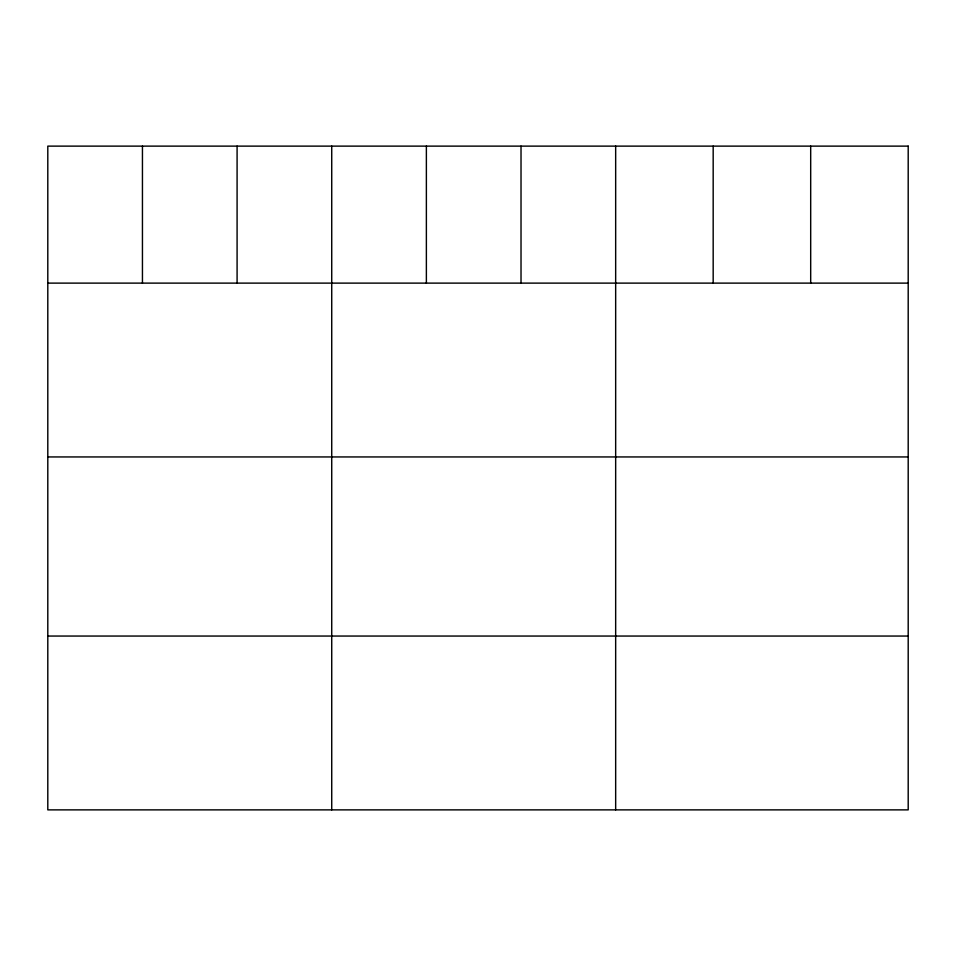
<?xml version="1.0" encoding="UTF-8"?>
<svg xmlns="http://www.w3.org/2000/svg" width="956" height="956" viewBox="0 0 956 956"><rect width="100%" height="100%" fill="white"/><g stroke="black" fill="none" stroke-linecap="round" stroke-linejoin="round"><path stroke-width="1.43" d="M47.8 283.119L908.2 283.119M47.8 456.944L908.2 456.944M47.8 636.051L908.2 636.051M810.688 146.125L810.688 283.119M713.176 146.125L713.176 283.119M615.664 146.125L615.664 809.875M521.02 146.125L521.02 283.119M426.376 146.125L426.376 283.119M331.732 146.125L331.732 809.875M237.088 146.125L237.088 283.119M142.444 146.125L142.444 283.119M908.2 146.125L47.8 146.125L47.8 809.875L908.2 809.875L908.2 146.125"/></g></svg>
